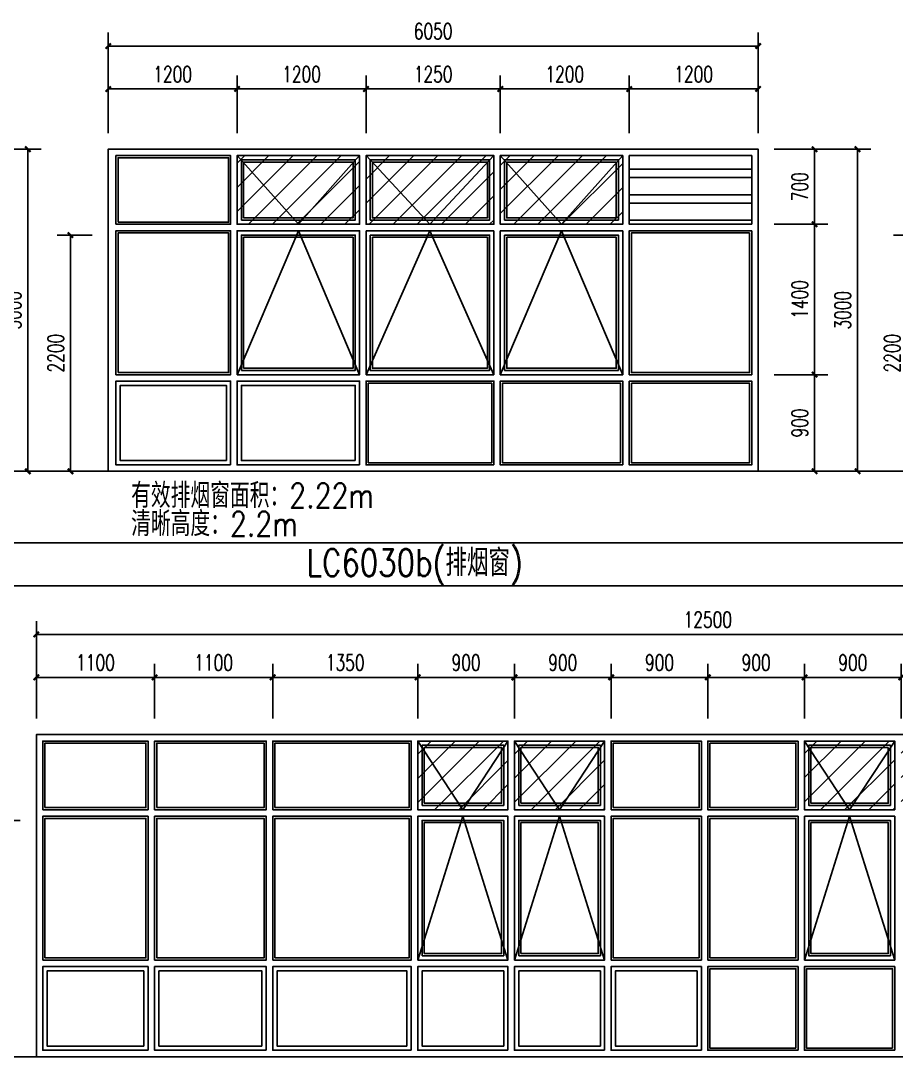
# Model space of a CAD drawing. Extents: x 1738711 to 2346805, y 1189731 to 2516152.
# Drawn here: x 1961706 to 1969855, y 1297789 to 1307468 of the extents above; entities that cross this region are included whole.
import ezdxf

# ---------------------------------------------------------------- set-up
doc = ezdxf.new("R2010")
doc.units = 0
doc.header["$LTSCALE"] = 1000
doc.header["$MEASUREMENT"] = 0
doc.linetypes.add('复件 140224通州运河二期售楼部条件图_t3$0$X-ME SHAFT SH$0$X-B2$0$WATER_LINE', pattern=[0])
for name, color, linetype in [('DOTE', 1, 'Continuous'), ('PUB_DIM', 3, 'Continuous'), ('PUB_TEXT', 7, 'Continuous'), ('WINDOW', 144, 'Continuous'), ('看线', 8, 'Continuous')]:
    doc.layers.add(name, color=color, linetype=linetype)
doc.styles.add('_TCH_DIM_T3', font='SIMPLEX', dxfattribs={"width": 0.705882, "bigfont": 'GBCBIG'})
doc.styles.add('HZ', font='rs', dxfattribs={"bigfont": 'hztxt'})
doc.dimstyles.new('_TCH_ARCH&&50', dxfattribs={"dimtxt": 148.75, "dimasz": 50, "dimexe": 125, "dimexo": 150, "dimgap": 63.125, "dimtad": 1, "dimdec": 0, "dimzin": 0, "dimdsep": 46, "dimtxsty": '_TCH_DIM_T3', "dimblk": 'ARCHTICK', "dimcen": 0.09, "dimclrt": 7, "dimazin": 2, "dimtfac": 1, "dimtdec": 0, "dimtix": 1, "dimtmove": 2, "dimatfit": 3, "dimfxl": 50, "dimtolj": 1, "dimtzin": 0, "dimarcsym": 0})
pattern_1 = [(45, (0, 0), (-112.253202, 112.253202), [])]

# ---------------------------------------------------------------- blocks, each defined once
blk = doc.blocks.new('jrtsjrjs')
at = {"layer": '看线'}
h = blk.add_hatch(dxfattribs=at)
h.set_pattern_fill('ANSI32', color=256, scale=50, angle=135, style=0)
h.set_pattern_definition([(180, (-16197.78, 10845.18), (-1e-14, -238.125), []), (180, (-16277.16, 10924.56), (-1e-14, -238.125), [])])
h.paths.add_polyline_path([(1952311.9, 1316417.7), (1951171.9, 1316417.7), (1951171.9, 1317057.7), (1952311.9, 1317057.7)])
at = {"layer": 'WINDOW', "linetype": '复件 140224通州运河二期售楼部条件图_t3$0$X-ME SHAFT SH$0$X-B2$0$WATER_LINE'}
for p, q in [((1948721.9, 1315017.7), (1948721.9, 1316357.7)), ((1949911.9, 1316357.7), (1948721.9, 1316357.7)), ((1949911.9, 1315017.7), (1949911.9, 1316357.7)), ((1951111.9, 1316357.7), (1949971.9, 1316357.7)), ((1949971.9, 1315017.7), (1949971.9, 1316357.7)), ((1951111.9, 1316357.7), (1951111.9, 1315017.7)), ((1949911.9, 1315017.7), (1948721.9, 1315017.7)), ((1951111.9, 1315017.7), (1949971.9, 1315017.7))]:
    blk.add_line(p, q, dxfattribs=at)
at = {"layer": 'WINDOW', "color": 4, "linetype": '复件 140224通州运河二期售楼部条件图_t3$0$X-ME SHAFT SH$0$X-B2$0$WATER_LINE'}
blk.add_lwpolyline([(1952371.9, 1314117.7), (1946321.9, 1314117.7), (1946321.9, 1317117.7), (1952371.9, 1317117.7)], close=True, dxfattribs=at)
at = {"layer": 'WINDOW', "linetype": '复件 140224通州运河二期售楼部条件图_t3$0$X-ME SHAFT SH$0$X-B2$0$WATER_LINE'}
for points in [[(1946393.7, 1316417.7), (1946393.7, 1317057.7), (1947461.9, 1317057.7), (1947461.9, 1316417.7), (1946393.7, 1316417.7)], [(1947521.9, 1316417.7), (1947521.9, 1317057.7), (1948661.9, 1317057.7), (1948661.9, 1316417.7), (1947521.9, 1316417.7)], [(1949911.9, 1317057.7), (1949911.9, 1316417.7), (1948721.9, 1316417.7), (1948721.9, 1317057.7), (1949911.9, 1317057.7)], [(1951111.9, 1317057.7), (1951111.9, 1316417.7), (1949971.9, 1316417.7), (1949971.9, 1317057.7), (1951111.9, 1317057.7)], [(1952311.9, 1316417.7), (1951171.9, 1316417.7), (1951171.9, 1317057.7), (1952311.9, 1317057.7), (1952311.9, 1316417.7)], [(1946393.7, 1315017.7), (1946393.7, 1316357.7), (1947461.9, 1316357.7), (1947461.9, 1315017.7), (1946393.7, 1315017.7)], [(1947521.9, 1315017.7), (1947521.9, 1316357.7), (1948661.9, 1316357.7), (1948661.9, 1315017.7), (1947521.9, 1315017.7)], [(1952311.9, 1316357.7), (1952311.9, 1315017.7), (1951171.9, 1315017.7), (1951171.9, 1316357.7), (1952311.9, 1316357.7)], [(1947461.9, 1314177.7), (1946393.7, 1314177.7), (1946393.7, 1314957.7), (1947461.9, 1314957.7), (1947461.9, 1314177.7)], [(1948661.9, 1314177.7), (1947521.9, 1314177.7), (1947521.9, 1314957.7), (1948661.9, 1314957.7), (1948661.9, 1314177.7)], [(1949911.9, 1314177.7), (1948721.9, 1314177.7), (1948721.9, 1314957.7), (1949911.9, 1314957.7), (1949911.9, 1314177.7)], [(1951111.9, 1314177.7), (1949971.9, 1314177.7), (1949971.9, 1314957.7), (1951111.9, 1314957.7), (1951111.9, 1314177.7)], [(1951171.9, 1314957.7), (1952311.9, 1314957.7), (1952311.9, 1314177.7), (1951171.9, 1314177.7), (1951171.9, 1314957.7)]]:
    blk.add_lwpolyline(points, dxfattribs=at)
for points in [[(1946413.7, 1316437.7), (1946413.7, 1317037.7), (1947441.9, 1317037.7), (1947441.9, 1316437.7)], [(1947561.9, 1316457.7), (1947561.9, 1317017.7), (1948621.9, 1317017.7), (1948621.9, 1316457.7)], [(1947581.9, 1316477.7), (1947581.9, 1316997.7), (1948601.9, 1316997.7), (1948601.9, 1316477.7)], [(1949871.9, 1317017.7), (1949871.9, 1316457.7), (1948761.9, 1316457.7), (1948761.9, 1317017.7)], [(1949851.9, 1316997.7), (1949851.9, 1316477.7), (1948781.9, 1316477.7), (1948781.9, 1316997.7)], [(1951071.9, 1317017.7), (1951071.9, 1316457.7), (1950011.9, 1316457.7), (1950011.9, 1317017.7)], [(1951051.9, 1316997.7), (1951051.9, 1316477.7), (1950031.9, 1316477.7), (1950031.9, 1316997.7)], [(1946413.7, 1315037.7), (1946413.7, 1316337.7), (1947441.9, 1316337.7), (1947441.9, 1315037.7)], [(1947561.9, 1315057.7), (1947561.9, 1316317.7), (1948621.9, 1316317.7), (1948621.9, 1315057.7)], [(1947581.9, 1315077.7), (1947581.9, 1316297.7), (1948601.9, 1316297.7), (1948601.9, 1315077.7)], [(1948761.9, 1316317.7), (1949871.9, 1316317.7), (1949871.9, 1315057.7), (1948761.9, 1315057.7)], [(1948781.9, 1316297.7), (1949851.9, 1316297.7), (1949851.9, 1315077.7), (1948781.9, 1315077.7)], [(1950011.9, 1316317.7), (1951071.9, 1316317.7), (1951071.9, 1315057.7), (1950011.9, 1315057.7)], [(1950031.9, 1316297.7), (1951051.9, 1316297.7), (1951051.9, 1315077.7), (1950031.9, 1315077.7)], [(1952291.9, 1316337.7), (1952291.9, 1315037.7), (1951191.9, 1315037.7), (1951191.9, 1316337.7)], [(1947421.9, 1314217.7), (1946433.7, 1314217.7), (1946433.7, 1314917.7), (1947421.9, 1314917.7)], [(1948621.9, 1314217.7), (1947561.9, 1314217.7), (1947561.9, 1314917.7), (1948621.9, 1314917.7)], [(1949891.9, 1314197.7), (1948741.9, 1314197.7), (1948741.9, 1314937.7), (1949891.9, 1314937.7)], [(1951091.9, 1314197.7), (1949991.9, 1314197.7), (1949991.9, 1314937.7), (1951091.9, 1314937.7)], [(1951191.9, 1314937.7), (1952291.9, 1314937.7), (1952291.9, 1314197.7), (1951191.9, 1314197.7)]]:
    blk.add_lwpolyline(points, close=True, dxfattribs=at)
at = {"layer": '看线'}
for points in [[(1947521.9, 1317057.7), (1948091.9, 1316417.7), (1948661.9, 1317057.7)], [(1948721.9, 1317057.7), (1949316.9, 1316417.7), (1949911.9, 1317057.7)], [(1949971.9, 1317057.7), (1950541.9, 1316417.7), (1951111.9, 1317057.7)], [(1947521.9, 1315017.7), (1948091.9, 1316357.7), (1948661.9, 1315017.7)], [(1948721.9, 1315017.7), (1949316.9, 1316357.7), (1949911.9, 1315017.7)], [(1949971.9, 1315017.7), (1950541.9, 1316357.7), (1951111.9, 1315017.7)]]:
    blk.add_lwpolyline(points, dxfattribs=at)
blk = doc.blocks.new('hearherhre')
at = {"layer": 'WINDOW', "linetype": '复件 140224通州运河二期售楼部条件图_t3$0$X-ME SHAFT SH$0$X-B2$0$WATER_LINE'}
for p, q in [((1968101.1, 1319330.4), (1968101.1, 1320670.4)), ((1968941.1, 1320670.4), (1968101.1, 1320670.4)), ((1968941.1, 1319330.4), (1968941.1, 1320670.4)), ((1969841.1, 1320670.4), (1969001.1, 1320670.4)), ((1969001.1, 1319330.4), (1969001.1, 1320670.4)), ((1969841.1, 1320670.4), (1969841.1, 1319330.4)), ((1968941.1, 1319330.4), (1968101.1, 1319330.4)), ((1969841.1, 1319330.4), (1969001.1, 1319330.4))]:
    blk.add_line(p, q, dxfattribs=at)
at = {"layer": 'WINDOW', "color": 4, "linetype": '复件 140224通州运河二期售楼部条件图_t3$0$X-ME SHAFT SH$0$X-B2$0$WATER_LINE'}
blk.add_lwpolyline([(1974351.1, 1318430.4), (1961851.1, 1318430.4), (1961851.1, 1321430.4), (1974351.1, 1321430.4)], close=True, dxfattribs=at)
at = {"layer": 'WINDOW', "linetype": '复件 140224通州运河二期售楼部条件图_t3$0$X-ME SHAFT SH$0$X-B2$0$WATER_LINE'}
for points in [[(1961911.1, 1320730.4), (1961911.1, 1321370.4), (1962891.1, 1321370.4), (1962891.1, 1320730.4), (1961911.1, 1320730.4)], [(1962951.1, 1320730.4), (1962951.1, 1321370.4), (1963991.1, 1321370.4), (1963991.1, 1320730.4), (1962951.1, 1320730.4)], [(1964051.1, 1320730.4), (1964051.1, 1321370.4), (1965341.1, 1321370.4), (1965341.1, 1320730.4), (1964051.1, 1320730.4)], [(1965401.1, 1320730.4), (1965401.1, 1321370.4), (1966241.1, 1321370.4), (1966241.1, 1320730.4), (1965401.1, 1320730.4)], [(1966301.1, 1320730.4), (1966301.1, 1321370.4), (1967141.1, 1321370.4), (1967141.1, 1320730.4), (1966301.1, 1320730.4)], [(1967201.1, 1320730.4), (1967201.1, 1321370.4), (1968041.1, 1321370.4), (1968041.1, 1320730.4), (1967201.1, 1320730.4)], [(1968941.1, 1321370.4), (1968941.1, 1320730.4), (1968101.1, 1320730.4), (1968101.1, 1321370.4), (1968941.1, 1321370.4)], [(1969841.1, 1321370.4), (1969841.1, 1320730.4), (1969001.1, 1320730.4), (1969001.1, 1321370.4), (1969841.1, 1321370.4)], [(1961911.1, 1319330.4), (1961911.1, 1320670.4), (1962891.1, 1320670.4), (1962891.1, 1319330.4), (1961911.1, 1319330.4)], [(1962951.1, 1319330.4), (1962951.1, 1320670.4), (1963991.1, 1320670.4), (1963991.1, 1319330.4), (1962951.1, 1319330.4)], [(1964051.1, 1319330.4), (1964051.1, 1320670.4), (1965341.1, 1320670.4), (1965341.1, 1319330.4), (1964051.1, 1319330.4)], [(1965401.1, 1319330.4), (1965401.1, 1320670.4), (1966241.1, 1320670.4), (1966241.1, 1319330.4), (1965401.1, 1319330.4)], [(1966301.1, 1319330.4), (1966301.1, 1320670.4), (1967141.1, 1320670.4), (1967141.1, 1319330.4), (1966301.1, 1319330.4)], [(1967201.1, 1319330.4), (1967201.1, 1320670.4), (1968041.1, 1320670.4), (1968041.1, 1319330.4), (1967201.1, 1319330.4)], [(1962891.1, 1318490.4), (1961911.1, 1318490.4), (1961911.1, 1319270.4), (1962891.1, 1319270.4), (1962891.1, 1318490.4)], [(1963991.1, 1318490.4), (1962951.1, 1318490.4), (1962951.1, 1319270.4), (1963991.1, 1319270.4), (1963991.1, 1318490.4)], [(1965341.1, 1318490.4), (1964051.1, 1318490.4), (1964051.1, 1319270.4), (1965341.1, 1319270.4), (1965341.1, 1318490.4)], [(1966241.1, 1318490.4), (1965401.1, 1318490.4), (1965401.1, 1319270.4), (1966241.1, 1319270.4), (1966241.1, 1318490.4)], [(1967141.1, 1318490.4), (1966301.1, 1318490.4), (1966301.1, 1319270.4), (1967141.1, 1319270.4), (1967141.1, 1318490.4)], [(1968041.1, 1318490.4), (1967201.1, 1318490.4), (1967201.1, 1319270.4), (1968041.1, 1319270.4), (1968041.1, 1318490.4)], [(1968941.1, 1318490.4), (1968101.1, 1318490.4), (1968101.1, 1319270.4), (1968941.1, 1319270.4), (1968941.1, 1318490.4)], [(1969841.1, 1318490.4), (1969001.1, 1318490.4), (1969001.1, 1319270.4), (1969841.1, 1319270.4), (1969841.1, 1318490.4)]]:
    blk.add_lwpolyline(points, dxfattribs=at)
for points in [[(1961931.1, 1320750.4), (1961931.1, 1321350.4), (1962871.1, 1321350.4), (1962871.1, 1320750.4)], [(1962971.1, 1320750.4), (1962971.1, 1321350.4), (1963971.1, 1321350.4), (1963971.1, 1320750.4)], [(1964071.1, 1320750.4), (1964071.1, 1321350.4), (1965321.1, 1321350.4), (1965321.1, 1320750.4)], [(1965441.1, 1320770.4), (1965441.1, 1321330.4), (1966201.1, 1321330.4), (1966201.1, 1320770.4)], [(1965461.1, 1320790.4), (1965461.1, 1321310.4), (1966181.1, 1321310.4), (1966181.1, 1320790.4)], [(1966341.1, 1320770.4), (1966341.1, 1321330.4), (1967101.1, 1321330.4), (1967101.1, 1320770.4)], [(1966361.1, 1320790.4), (1966361.1, 1321310.4), (1967081.1, 1321310.4), (1967081.1, 1320790.4)], [(1967221.1, 1320750.4), (1968021.1, 1320750.4), (1968021.1, 1321350.4), (1967221.1, 1321350.4)], [(1968121.1, 1321350.4), (1968921.1, 1321350.4), (1968921.1, 1320750.4), (1968121.1, 1320750.4)], [(1969801.1, 1321330.4), (1969801.1, 1320770.4), (1969041.1, 1320770.4), (1969041.1, 1321330.4)], [(1969781.1, 1321310.4), (1969781.1, 1320790.4), (1969061.1, 1320790.4), (1969061.1, 1321310.4)], [(1961931.1, 1319350.4), (1961931.1, 1320650.4), (1962871.1, 1320650.4), (1962871.1, 1319350.4)], [(1962971.1, 1319350.4), (1962971.1, 1320650.4), (1963971.1, 1320650.4), (1963971.1, 1319350.4)], [(1964071.1, 1319350.4), (1964071.1, 1320650.4), (1965321.1, 1320650.4), (1965321.1, 1319350.4)], [(1965441.1, 1319370.4), (1965441.1, 1320630.4), (1966201.1, 1320630.4), (1966201.1, 1319370.4)], [(1966341.1, 1319370.4), (1966341.1, 1320630.4), (1967101.1, 1320630.4), (1967101.1, 1319370.4)], [(1968021.1, 1319350.4), (1967221.1, 1319350.4), (1967221.1, 1320650.4), (1968021.1, 1320650.4)], [(1968121.1, 1320650.4), (1968921.1, 1320650.4), (1968921.1, 1319350.4), (1968121.1, 1319350.4)], [(1969041.1, 1320630.4), (1969801.1, 1320630.4), (1969801.1, 1319370.4), (1969041.1, 1319370.4)], [(1965461.1, 1319390.4), (1965461.1, 1320610.4), (1966181.1, 1320610.4), (1966181.1, 1319390.4)], [(1966361.1, 1319390.4), (1966361.1, 1320610.4), (1967081.1, 1320610.4), (1967081.1, 1319390.4)], [(1969061.1, 1320610.4), (1969781.1, 1320610.4), (1969781.1, 1319390.4), (1969061.1, 1319390.4)], [(1962851.1, 1318530.4), (1961951.1, 1318530.4), (1961951.1, 1319230.4), (1962851.1, 1319230.4)], [(1963951.1, 1318530.4), (1962991.1, 1318530.4), (1962991.1, 1319230.4), (1963951.1, 1319230.4)], [(1965301.1, 1318530.4), (1964091.1, 1318530.4), (1964091.1, 1319230.4), (1965301.1, 1319230.4)], [(1966201.1, 1318530.4), (1965441.1, 1318530.4), (1965441.1, 1319230.4), (1966201.1, 1319230.4)], [(1967101.1, 1318530.4), (1966341.1, 1318530.4), (1966341.1, 1319230.4), (1967101.1, 1319230.4)], [(1968001.1, 1318530.4), (1967241.1, 1318530.4), (1967241.1, 1319230.4), (1968001.1, 1319230.4)], [(1968921.1, 1318510.4), (1968121.1, 1318510.4), (1968121.1, 1319250.4), (1968921.1, 1319250.4)], [(1969821.1, 1318510.4), (1969021.1, 1318510.4), (1969021.1, 1319250.4), (1969821.1, 1319250.4)]]:
    blk.add_lwpolyline(points, close=True, dxfattribs=at)
at = {"layer": '看线'}
for points in [[(1965401.1, 1321370.4), (1965821.1, 1320730.4), (1966241.1, 1321370.4)], [(1966301.1, 1321370.4), (1966721.1, 1320730.4), (1967141.1, 1321370.4)], [(1969001.1, 1321370.4), (1969421.1, 1320730.4), (1969841.1, 1321370.4)], [(1965401.1, 1319330.4), (1965821.1, 1320670.4), (1966241.1, 1319330.4)], [(1966301.1, 1319330.4), (1966721.1, 1320670.4), (1967141.1, 1319330.4)], [(1969001.1, 1319330.4), (1969421.1, 1320670.4), (1969841.1, 1319330.4)]]:
    blk.add_lwpolyline(points, dxfattribs=at)
blk = doc.blocks.new('_ArchTick')
at = {"color": 0, "linetype": 'ByBlock', "const_width": 0.4}
blk.add_lwpolyline([(-0.5, -0.5), (0.5, 0.5)], dxfattribs=at)
blk = doc.blocks.new('*D244')
at = {"layer": 'Defpoints', "color": 0, "transparency": 16777216}
for p in [(1961500.3, 1300021.2), (1961851.1, 1300021.2), (1961851.1, 1297821.2)]:
    blk.add_point(p, dxfattribs=at)
at = {"layer": 'PUB_DIM', "color": 0, "lineweight": -2, "transparency": 16777216}
for p, q in [((1961701.1, 1300021.2), (1961375.3, 1300021.2)), ((1961500.3, 1297821.2), (1961500.3, 1300021.2)), ((1961701.1, 1297821.2), (1961375.3, 1297821.2))]:
    blk.add_line(p, q, dxfattribs=at)
at = {"layer": 'PUB_DIM', "color": 0, "lineweight": -2, "transparency": 16777216, "xscale": 50, "yscale": 50, "zscale": 50}
for p, rotation in [((1961500.3, 1300021.2), 90), ((1961500.3, 1297821.2), 270)]:
    blk.add_blockref('_ArchTick', p, dxfattribs=dict(at, rotation=rotation))
at = {"layer": 'PUB_DIM', "color": 7, "transparency": 16777216, "insert": (1961362.8, 1298921.2), "char_height": 148.75, "attachment_point": 5, "rotation": 90, "style": '_TCH_DIM_T3'}
blk.add_mtext('\\A1;2200', dxfattribs=at)
blk = doc.blocks.new('*D246')
at = {"layer": 'Defpoints', "color": 0, "transparency": 16777216}
for p in [(1969955.7, 1305472.5), (1970306.5, 1305472.5), (1970306.5, 1303272.5)]:
    blk.add_point(p, dxfattribs=at)
at = {"layer": 'PUB_DIM', "color": 0, "lineweight": -2, "transparency": 16777216}
for p, q in [((1970156.5, 1305472.5), (1969830.7, 1305472.5)), ((1969955.7, 1303272.5), (1969955.7, 1305472.5)), ((1970156.5, 1303272.5), (1969830.7, 1303272.5))]:
    blk.add_line(p, q, dxfattribs=at)
at = {"layer": 'PUB_DIM', "color": 0, "lineweight": -2, "transparency": 16777216, "xscale": 50, "yscale": 50, "zscale": 50}
for p, rotation in [((1969955.7, 1305472.5), 90), ((1969955.7, 1303272.5), 270)]:
    blk.add_blockref('_ArchTick', p, dxfattribs=dict(at, rotation=rotation))
at = {"layer": 'PUB_DIM', "color": 7, "transparency": 16777216, "insert": (1969818.2, 1304372.5), "char_height": 148.75, "attachment_point": 5, "rotation": 90, "style": '_TCH_DIM_T3'}
blk.add_mtext('\\A1;2200', dxfattribs=at)
blk = doc.blocks.new('*D247')
at = {"layer": 'Defpoints', "color": 0, "transparency": 16777216}
for p in [(1962168.9, 1305472.5), (1962519.7, 1305472.5), (1962519.7, 1303272.5)]:
    blk.add_point(p, dxfattribs=at)
at = {"layer": 'PUB_DIM', "color": 0, "lineweight": -2, "transparency": 16777216}
for p, q in [((1962369.7, 1305472.5), (1962043.9, 1305472.5)), ((1962168.9, 1303272.5), (1962168.9, 1305472.5)), ((1962369.7, 1303272.5), (1962043.9, 1303272.5))]:
    blk.add_line(p, q, dxfattribs=at)
at = {"layer": 'PUB_DIM', "color": 0, "lineweight": -2, "transparency": 16777216, "xscale": 50, "yscale": 50, "zscale": 50}
for p, rotation in [((1962168.9, 1305472.5), 90), ((1962168.9, 1303272.5), 270)]:
    blk.add_blockref('_ArchTick', p, dxfattribs=dict(at, rotation=rotation))
at = {"layer": 'PUB_DIM', "color": 7, "transparency": 16777216, "insert": (1962031.4, 1304372.5), "char_height": 148.75, "attachment_point": 5, "rotation": 90, "style": '_TCH_DIM_T3'}
blk.add_mtext('\\A1;2200', dxfattribs=at)
blk = doc.blocks.new('*D813')
at = {"layer": 'Defpoints', "color": 0, "transparency": 16777216}
for p in [(1974351.1, 1301753.7), (1961851.1, 1301221.2), (1974351.1, 1301221.2)]:
    blk.add_point(p, dxfattribs=at)
at = {"layer": 'PUB_DIM', "color": 0, "lineweight": -2, "transparency": 16777216}
for p, q in [((1961851.1, 1301371.2), (1961851.1, 1301878.7)), ((1974351.1, 1301371.2), (1974351.1, 1301878.7)), ((1961851.1, 1301753.7), (1974351.1, 1301753.7))]:
    blk.add_line(p, q, dxfattribs=at)
at = {"layer": 'PUB_DIM', "color": 0, "lineweight": -2, "transparency": 16777216, "xscale": 50, "yscale": 50, "zscale": 50, "rotation": 180}
blk.add_blockref('_ArchTick', (1961851.1, 1301753.7), dxfattribs=at)
at = {"layer": 'PUB_DIM', "color": 0, "lineweight": -2, "transparency": 16777216, "xscale": 50, "yscale": 50, "zscale": 50}
blk.add_blockref('_ArchTick', (1974351.1, 1301753.7), dxfattribs=at)
at = {"layer": 'PUB_DIM', "color": 7, "transparency": 16777216, "insert": (1968101.1, 1301891.2), "char_height": 148.75, "attachment_point": 5, "style": '_TCH_DIM_T3'}
blk.add_mtext('\\A1;12500', dxfattribs=at)
blk = doc.blocks.new('*D814')
at = {"layer": 'Defpoints', "color": 0, "transparency": 16777216}
for p in [(1962951.1, 1301353.7), (1961851.1, 1300821.2), (1962951.1, 1300821.2)]:
    blk.add_point(p, dxfattribs=at)
at = {"layer": 'PUB_DIM', "color": 0, "lineweight": -2, "transparency": 16777216}
for p, q in [((1961851.1, 1300971.2), (1961851.1, 1301478.7)), ((1962951.1, 1300971.2), (1962951.1, 1301478.7)), ((1961851.1, 1301353.7), (1962951.1, 1301353.7))]:
    blk.add_line(p, q, dxfattribs=at)
at = {"layer": 'PUB_DIM', "color": 0, "lineweight": -2, "transparency": 16777216, "xscale": 50, "yscale": 50, "zscale": 50, "rotation": 180}
blk.add_blockref('_ArchTick', (1961851.1, 1301353.7), dxfattribs=at)
at = {"layer": 'PUB_DIM', "color": 0, "lineweight": -2, "transparency": 16777216, "xscale": 50, "yscale": 50, "zscale": 50}
blk.add_blockref('_ArchTick', (1962951.1, 1301353.7), dxfattribs=at)
at = {"layer": 'PUB_DIM', "color": 7, "transparency": 16777216, "insert": (1962401.1, 1301491.2), "char_height": 148.75, "attachment_point": 5, "style": '_TCH_DIM_T3'}
blk.add_mtext('\\A1;1100', dxfattribs=at)
blk = doc.blocks.new('*D815')
at = {"layer": 'Defpoints', "color": 0, "transparency": 16777216}
for p in [(1964051.1, 1301353.7), (1962951.1, 1300821.2), (1964051.1, 1300821.2)]:
    blk.add_point(p, dxfattribs=at)
at = {"layer": 'PUB_DIM', "color": 0, "lineweight": -2, "transparency": 16777216}
for p, q in [((1962951.1, 1300971.2), (1962951.1, 1301478.7)), ((1964051.1, 1300971.2), (1964051.1, 1301478.7)), ((1962951.1, 1301353.7), (1964051.1, 1301353.7))]:
    blk.add_line(p, q, dxfattribs=at)
at = {"layer": 'PUB_DIM', "color": 0, "lineweight": -2, "transparency": 16777216, "xscale": 50, "yscale": 50, "zscale": 50, "rotation": 180}
blk.add_blockref('_ArchTick', (1962951.1, 1301353.7), dxfattribs=at)
at = {"layer": 'PUB_DIM', "color": 0, "lineweight": -2, "transparency": 16777216, "xscale": 50, "yscale": 50, "zscale": 50}
blk.add_blockref('_ArchTick', (1964051.1, 1301353.7), dxfattribs=at)
at = {"layer": 'PUB_DIM', "color": 7, "transparency": 16777216, "insert": (1963501.1, 1301491.2), "char_height": 148.75, "attachment_point": 5, "style": '_TCH_DIM_T3'}
blk.add_mtext('\\A1;1100', dxfattribs=at)
blk = doc.blocks.new('*D816')
at = {"layer": 'Defpoints', "color": 0, "transparency": 16777216}
for p in [(1965401.1, 1301353.7), (1964051.1, 1300821.2), (1965401.1, 1300821.2)]:
    blk.add_point(p, dxfattribs=at)
at = {"layer": 'PUB_DIM', "color": 0, "lineweight": -2, "transparency": 16777216}
for p, q in [((1964051.1, 1300971.2), (1964051.1, 1301478.7)), ((1965401.1, 1300971.2), (1965401.1, 1301478.7)), ((1964051.1, 1301353.7), (1965401.1, 1301353.7))]:
    blk.add_line(p, q, dxfattribs=at)
at = {"layer": 'PUB_DIM', "color": 0, "lineweight": -2, "transparency": 16777216, "xscale": 50, "yscale": 50, "zscale": 50, "rotation": 180}
blk.add_blockref('_ArchTick', (1964051.1, 1301353.7), dxfattribs=at)
at = {"layer": 'PUB_DIM', "color": 0, "lineweight": -2, "transparency": 16777216, "xscale": 50, "yscale": 50, "zscale": 50}
blk.add_blockref('_ArchTick', (1965401.1, 1301353.7), dxfattribs=at)
at = {"layer": 'PUB_DIM', "color": 7, "transparency": 16777216, "insert": (1964726.1, 1301491.2), "char_height": 148.75, "attachment_point": 5, "style": '_TCH_DIM_T3'}
blk.add_mtext('\\A1;1350', dxfattribs=at)
blk = doc.blocks.new('*D817')
at = {"layer": 'Defpoints', "color": 0, "transparency": 16777216}
for p in [(1966301.1, 1301353.7), (1965401.1, 1300821.2), (1966301.1, 1300821.2)]:
    blk.add_point(p, dxfattribs=at)
at = {"layer": 'PUB_DIM', "color": 0, "lineweight": -2, "transparency": 16777216}
for p, q in [((1965401.1, 1300971.2), (1965401.1, 1301478.7)), ((1966301.1, 1300971.2), (1966301.1, 1301478.7)), ((1965401.1, 1301353.7), (1966301.1, 1301353.7))]:
    blk.add_line(p, q, dxfattribs=at)
at = {"layer": 'PUB_DIM', "color": 0, "lineweight": -2, "transparency": 16777216, "xscale": 50, "yscale": 50, "zscale": 50, "rotation": 180}
blk.add_blockref('_ArchTick', (1965401.1, 1301353.7), dxfattribs=at)
at = {"layer": 'PUB_DIM', "color": 0, "lineweight": -2, "transparency": 16777216, "xscale": 50, "yscale": 50, "zscale": 50}
blk.add_blockref('_ArchTick', (1966301.1, 1301353.7), dxfattribs=at)
at = {"layer": 'PUB_DIM', "color": 7, "transparency": 16777216, "insert": (1965851.1, 1301491.2), "char_height": 148.75, "attachment_point": 5, "style": '_TCH_DIM_T3'}
blk.add_mtext('\\A1;900', dxfattribs=at)
blk = doc.blocks.new('*D818')
at = {"layer": 'Defpoints', "color": 0, "transparency": 16777216}
for p in [(1967201.1, 1301353.7), (1966301.1, 1300821.2), (1967201.1, 1300821.2)]:
    blk.add_point(p, dxfattribs=at)
at = {"layer": 'PUB_DIM', "color": 0, "lineweight": -2, "transparency": 16777216}
for p, q in [((1966301.1, 1300971.2), (1966301.1, 1301478.7)), ((1967201.1, 1300971.2), (1967201.1, 1301478.7)), ((1966301.1, 1301353.7), (1967201.1, 1301353.7))]:
    blk.add_line(p, q, dxfattribs=at)
at = {"layer": 'PUB_DIM', "color": 0, "lineweight": -2, "transparency": 16777216, "xscale": 50, "yscale": 50, "zscale": 50, "rotation": 180}
blk.add_blockref('_ArchTick', (1966301.1, 1301353.7), dxfattribs=at)
at = {"layer": 'PUB_DIM', "color": 0, "lineweight": -2, "transparency": 16777216, "xscale": 50, "yscale": 50, "zscale": 50}
blk.add_blockref('_ArchTick', (1967201.1, 1301353.7), dxfattribs=at)
at = {"layer": 'PUB_DIM', "color": 7, "transparency": 16777216, "insert": (1966751.1, 1301491.2), "char_height": 148.75, "attachment_point": 5, "style": '_TCH_DIM_T3'}
blk.add_mtext('\\A1;900', dxfattribs=at)
blk = doc.blocks.new('*D819')
at = {"layer": 'Defpoints', "color": 0, "transparency": 16777216}
for p in [(1968101.1, 1301353.7), (1967201.1, 1300821.2), (1968101.1, 1300821.2)]:
    blk.add_point(p, dxfattribs=at)
at = {"layer": 'PUB_DIM', "color": 0, "lineweight": -2, "transparency": 16777216}
for p, q in [((1967201.1, 1300971.2), (1967201.1, 1301478.7)), ((1968101.1, 1300971.2), (1968101.1, 1301478.7)), ((1967201.1, 1301353.7), (1968101.1, 1301353.7))]:
    blk.add_line(p, q, dxfattribs=at)
at = {"layer": 'PUB_DIM', "color": 0, "lineweight": -2, "transparency": 16777216, "xscale": 50, "yscale": 50, "zscale": 50, "rotation": 180}
blk.add_blockref('_ArchTick', (1967201.1, 1301353.7), dxfattribs=at)
at = {"layer": 'PUB_DIM', "color": 0, "lineweight": -2, "transparency": 16777216, "xscale": 50, "yscale": 50, "zscale": 50}
blk.add_blockref('_ArchTick', (1968101.1, 1301353.7), dxfattribs=at)
at = {"layer": 'PUB_DIM', "color": 7, "transparency": 16777216, "insert": (1967651.1, 1301491.2), "char_height": 148.75, "attachment_point": 5, "style": '_TCH_DIM_T3'}
blk.add_mtext('\\A1;900', dxfattribs=at)
blk = doc.blocks.new('*D820')
at = {"layer": 'Defpoints', "color": 0, "transparency": 16777216}
for p in [(1969001.1, 1301353.7), (1968101.1, 1300821.2), (1969001.1, 1300821.2)]:
    blk.add_point(p, dxfattribs=at)
at = {"layer": 'PUB_DIM', "color": 0, "lineweight": -2, "transparency": 16777216}
for p, q in [((1968101.1, 1300971.2), (1968101.1, 1301478.7)), ((1969001.1, 1300971.2), (1969001.1, 1301478.7)), ((1968101.1, 1301353.7), (1969001.1, 1301353.7))]:
    blk.add_line(p, q, dxfattribs=at)
at = {"layer": 'PUB_DIM', "color": 0, "lineweight": -2, "transparency": 16777216, "xscale": 50, "yscale": 50, "zscale": 50, "rotation": 180}
blk.add_blockref('_ArchTick', (1968101.1, 1301353.7), dxfattribs=at)
at = {"layer": 'PUB_DIM', "color": 0, "lineweight": -2, "transparency": 16777216, "xscale": 50, "yscale": 50, "zscale": 50}
blk.add_blockref('_ArchTick', (1969001.1, 1301353.7), dxfattribs=at)
at = {"layer": 'PUB_DIM', "color": 7, "transparency": 16777216, "insert": (1968551.1, 1301491.2), "char_height": 148.75, "attachment_point": 5, "style": '_TCH_DIM_T3'}
blk.add_mtext('\\A1;900', dxfattribs=at)
blk = doc.blocks.new('*D821')
at = {"layer": 'Defpoints', "color": 0, "transparency": 16777216}
for p in [(1969901.1, 1301353.7), (1969001.1, 1300821.2), (1969901.1, 1300821.2)]:
    blk.add_point(p, dxfattribs=at)
at = {"layer": 'PUB_DIM', "color": 0, "lineweight": -2, "transparency": 16777216}
for p, q in [((1969001.1, 1300971.2), (1969001.1, 1301478.7)), ((1969901.1, 1300971.2), (1969901.1, 1301478.7)), ((1969001.1, 1301353.7), (1969901.1, 1301353.7))]:
    blk.add_line(p, q, dxfattribs=at)
at = {"layer": 'PUB_DIM', "color": 0, "lineweight": -2, "transparency": 16777216, "xscale": 50, "yscale": 50, "zscale": 50, "rotation": 180}
blk.add_blockref('_ArchTick', (1969001.1, 1301353.7), dxfattribs=at)
at = {"layer": 'PUB_DIM', "color": 0, "lineweight": -2, "transparency": 16777216, "xscale": 50, "yscale": 50, "zscale": 50}
blk.add_blockref('_ArchTick', (1969901.1, 1301353.7), dxfattribs=at)
at = {"layer": 'PUB_DIM', "color": 7, "transparency": 16777216, "insert": (1969451.1, 1301491.2), "char_height": 148.75, "attachment_point": 5, "style": '_TCH_DIM_T3'}
blk.add_mtext('\\A1;900', dxfattribs=at)
blk = doc.blocks.new('*D1009')
at = {"layer": 'Defpoints', "color": 0, "transparency": 16777216}
for p in [(1968569.7, 1307232.5), (1962519.7, 1306672.5), (1968569.7, 1306672.5)]:
    blk.add_point(p, dxfattribs=at)
at = {"layer": 'PUB_DIM', "color": 0, "lineweight": -2, "transparency": 16777216}
for p, q in [((1962519.7, 1306822.5), (1962519.7, 1307357.5)), ((1968569.7, 1306822.5), (1968569.7, 1307357.5)), ((1962519.7, 1307232.5), (1968569.7, 1307232.5))]:
    blk.add_line(p, q, dxfattribs=at)
at = {"layer": 'PUB_DIM', "color": 0, "lineweight": -2, "transparency": 16777216, "xscale": 50, "yscale": 50, "zscale": 50, "rotation": 180}
blk.add_blockref('_ArchTick', (1962519.7, 1307232.5), dxfattribs=at)
at = {"layer": 'PUB_DIM', "color": 0, "lineweight": -2, "transparency": 16777216, "xscale": 50, "yscale": 50, "zscale": 50}
blk.add_blockref('_ArchTick', (1968569.7, 1307232.5), dxfattribs=at)
at = {"layer": 'PUB_DIM', "color": 7, "transparency": 16777216, "insert": (1965544.7, 1307370), "char_height": 148.75, "attachment_point": 5, "style": '_TCH_DIM_T3'}
blk.add_mtext('\\A1;6050', dxfattribs=at)
blk = doc.blocks.new('*D1010')
at = {"layer": 'Defpoints', "color": 0, "transparency": 16777216}
for p in [(1963719.7, 1306832.5), (1962519.7, 1306272.5), (1963719.7, 1306272.5)]:
    blk.add_point(p, dxfattribs=at)
at = {"layer": 'PUB_DIM', "color": 0, "lineweight": -2, "transparency": 16777216}
for p, q in [((1962519.7, 1306422.5), (1962519.7, 1306957.5)), ((1963719.7, 1306422.5), (1963719.7, 1306957.5)), ((1962519.7, 1306832.5), (1963719.7, 1306832.5))]:
    blk.add_line(p, q, dxfattribs=at)
at = {"layer": 'PUB_DIM', "color": 0, "lineweight": -2, "transparency": 16777216, "xscale": 50, "yscale": 50, "zscale": 50, "rotation": 180}
blk.add_blockref('_ArchTick', (1962519.7, 1306832.5), dxfattribs=at)
at = {"layer": 'PUB_DIM', "color": 0, "lineweight": -2, "transparency": 16777216, "xscale": 50, "yscale": 50, "zscale": 50}
blk.add_blockref('_ArchTick', (1963719.7, 1306832.5), dxfattribs=at)
at = {"layer": 'PUB_DIM', "color": 7, "transparency": 16777216, "insert": (1963119.7, 1306970), "char_height": 148.75, "attachment_point": 5, "style": '_TCH_DIM_T3'}
blk.add_mtext('\\A1;1200', dxfattribs=at)
blk = doc.blocks.new('*D1011')
at = {"layer": 'Defpoints', "color": 0, "transparency": 16777216}
for p in [(1964919.7, 1306832.5), (1963719.7, 1306272.5), (1964919.7, 1306272.5)]:
    blk.add_point(p, dxfattribs=at)
at = {"layer": 'PUB_DIM', "color": 0, "lineweight": -2, "transparency": 16777216}
for p, q in [((1963719.7, 1306422.5), (1963719.7, 1306957.5)), ((1964919.7, 1306422.5), (1964919.7, 1306957.5)), ((1963719.7, 1306832.5), (1964919.7, 1306832.5))]:
    blk.add_line(p, q, dxfattribs=at)
at = {"layer": 'PUB_DIM', "color": 0, "lineweight": -2, "transparency": 16777216, "xscale": 50, "yscale": 50, "zscale": 50, "rotation": 180}
blk.add_blockref('_ArchTick', (1963719.7, 1306832.5), dxfattribs=at)
at = {"layer": 'PUB_DIM', "color": 0, "lineweight": -2, "transparency": 16777216, "xscale": 50, "yscale": 50, "zscale": 50}
blk.add_blockref('_ArchTick', (1964919.7, 1306832.5), dxfattribs=at)
at = {"layer": 'PUB_DIM', "color": 7, "transparency": 16777216, "insert": (1964319.7, 1306970), "char_height": 148.75, "attachment_point": 5, "style": '_TCH_DIM_T3'}
blk.add_mtext('\\A1;1200', dxfattribs=at)
blk = doc.blocks.new('*D1012')
at = {"layer": 'Defpoints', "color": 0, "transparency": 16777216}
for p in [(1966169.7, 1306832.5), (1964919.7, 1306272.5), (1966169.7, 1306272.5)]:
    blk.add_point(p, dxfattribs=at)
at = {"layer": 'PUB_DIM', "color": 0, "lineweight": -2, "transparency": 16777216}
for p, q in [((1964919.7, 1306422.5), (1964919.7, 1306957.5)), ((1966169.7, 1306422.5), (1966169.7, 1306957.5)), ((1964919.7, 1306832.5), (1966169.7, 1306832.5))]:
    blk.add_line(p, q, dxfattribs=at)
at = {"layer": 'PUB_DIM', "color": 0, "lineweight": -2, "transparency": 16777216, "xscale": 50, "yscale": 50, "zscale": 50, "rotation": 180}
blk.add_blockref('_ArchTick', (1964919.7, 1306832.5), dxfattribs=at)
at = {"layer": 'PUB_DIM', "color": 0, "lineweight": -2, "transparency": 16777216, "xscale": 50, "yscale": 50, "zscale": 50}
blk.add_blockref('_ArchTick', (1966169.7, 1306832.5), dxfattribs=at)
at = {"layer": 'PUB_DIM', "color": 7, "transparency": 16777216, "insert": (1965544.7, 1306970), "char_height": 148.75, "attachment_point": 5, "style": '_TCH_DIM_T3'}
blk.add_mtext('\\A1;1250', dxfattribs=at)
blk = doc.blocks.new('*D1013')
at = {"layer": 'Defpoints', "color": 0, "transparency": 16777216}
for p in [(1967369.7, 1306832.5), (1966169.7, 1306272.5), (1967369.7, 1306272.5)]:
    blk.add_point(p, dxfattribs=at)
at = {"layer": 'PUB_DIM', "color": 0, "lineweight": -2, "transparency": 16777216}
for p, q in [((1966169.7, 1306422.5), (1966169.7, 1306957.5)), ((1967369.7, 1306422.5), (1967369.7, 1306957.5)), ((1966169.7, 1306832.5), (1967369.7, 1306832.5))]:
    blk.add_line(p, q, dxfattribs=at)
at = {"layer": 'PUB_DIM', "color": 0, "lineweight": -2, "transparency": 16777216, "xscale": 50, "yscale": 50, "zscale": 50, "rotation": 180}
blk.add_blockref('_ArchTick', (1966169.7, 1306832.5), dxfattribs=at)
at = {"layer": 'PUB_DIM', "color": 0, "lineweight": -2, "transparency": 16777216, "xscale": 50, "yscale": 50, "zscale": 50}
blk.add_blockref('_ArchTick', (1967369.7, 1306832.5), dxfattribs=at)
at = {"layer": 'PUB_DIM', "color": 7, "transparency": 16777216, "insert": (1966769.7, 1306970), "char_height": 148.75, "attachment_point": 5, "style": '_TCH_DIM_T3'}
blk.add_mtext('\\A1;1200', dxfattribs=at)
blk = doc.blocks.new('*D1014')
at = {"layer": 'Defpoints', "color": 0, "transparency": 16777216}
for p in [(1968569.7, 1306832.5), (1967369.7, 1306272.5), (1968569.7, 1306272.5)]:
    blk.add_point(p, dxfattribs=at)
at = {"layer": 'PUB_DIM', "color": 0, "lineweight": -2, "transparency": 16777216}
for p, q in [((1967369.7, 1306422.5), (1967369.7, 1306957.5)), ((1968569.7, 1306422.5), (1968569.7, 1306957.5)), ((1967369.7, 1306832.5), (1968569.7, 1306832.5))]:
    blk.add_line(p, q, dxfattribs=at)
at = {"layer": 'PUB_DIM', "color": 0, "lineweight": -2, "transparency": 16777216, "xscale": 50, "yscale": 50, "zscale": 50, "rotation": 180}
blk.add_blockref('_ArchTick', (1967369.7, 1306832.5), dxfattribs=at)
at = {"layer": 'PUB_DIM', "color": 0, "lineweight": -2, "transparency": 16777216, "xscale": 50, "yscale": 50, "zscale": 50}
blk.add_blockref('_ArchTick', (1968569.7, 1306832.5), dxfattribs=at)
at = {"layer": 'PUB_DIM', "color": 7, "transparency": 16777216, "insert": (1967969.7, 1306970), "char_height": 148.75, "attachment_point": 5, "style": '_TCH_DIM_T3'}
blk.add_mtext('\\A1;1200', dxfattribs=at)
blk = doc.blocks.new('*D1015')
at = {"layer": 'Defpoints', "color": 0, "transparency": 16777216}
for p in [(1968969.7, 1306272.5), (1969495.1, 1306272.5), (1968969.7, 1303272.5)]:
    blk.add_point(p, dxfattribs=at)
at = {"layer": 'PUB_DIM', "color": 0, "lineweight": -2, "transparency": 16777216}
for p, q in [((1969119.7, 1306272.5), (1969620.1, 1306272.5)), ((1969495.1, 1303272.5), (1969495.1, 1306272.5)), ((1969119.7, 1303272.5), (1969620.1, 1303272.5))]:
    blk.add_line(p, q, dxfattribs=at)
at = {"layer": 'PUB_DIM', "color": 0, "lineweight": -2, "transparency": 16777216, "xscale": 50, "yscale": 50, "zscale": 50}
for p, rotation in [((1969495.1, 1306272.5), 90), ((1969495.1, 1303272.5), 270)]:
    blk.add_blockref('_ArchTick', p, dxfattribs=dict(at, rotation=rotation))
at = {"layer": 'PUB_DIM', "color": 7, "transparency": 16777216, "insert": (1969357.6, 1304772.5), "char_height": 148.75, "attachment_point": 5, "rotation": 90, "style": '_TCH_DIM_T3'}
blk.add_mtext('\\A1;3000', dxfattribs=at)
blk = doc.blocks.new('*D1016')
at = {"layer": 'Defpoints', "color": 0, "transparency": 16777216}
for p in [(1968569.7, 1304172.5), (1969095.1, 1304172.5), (1968569.7, 1303272.5)]:
    blk.add_point(p, dxfattribs=at)
at = {"layer": 'PUB_DIM', "color": 0, "lineweight": -2, "transparency": 16777216}
for p, q in [((1968719.7, 1304172.5), (1969220.1, 1304172.5)), ((1969095.1, 1303272.5), (1969095.1, 1304172.5)), ((1968719.7, 1303272.5), (1969220.1, 1303272.5))]:
    blk.add_line(p, q, dxfattribs=at)
at = {"layer": 'PUB_DIM', "color": 0, "lineweight": -2, "transparency": 16777216, "xscale": 50, "yscale": 50, "zscale": 50}
for p, rotation in [((1969095.1, 1304172.5), 90), ((1969095.1, 1303272.5), 270)]:
    blk.add_blockref('_ArchTick', p, dxfattribs=dict(at, rotation=rotation))
at = {"layer": 'PUB_DIM', "color": 7, "transparency": 16777216, "insert": (1968957.6, 1303722.5), "char_height": 148.75, "attachment_point": 5, "rotation": 90, "style": '_TCH_DIM_T3'}
blk.add_mtext('\\A1;900', dxfattribs=at)
blk = doc.blocks.new('*D1017')
at = {"layer": 'Defpoints', "color": 0, "transparency": 16777216}
for p in [(1968569.7, 1305572.5), (1969095.1, 1305572.5), (1968569.7, 1304172.5)]:
    blk.add_point(p, dxfattribs=at)
at = {"layer": 'PUB_DIM', "color": 0, "lineweight": -2, "transparency": 16777216}
for p, q in [((1968719.7, 1305572.5), (1969220.1, 1305572.5)), ((1969095.1, 1304172.5), (1969095.1, 1305572.5)), ((1968719.7, 1304172.5), (1969220.1, 1304172.5))]:
    blk.add_line(p, q, dxfattribs=at)
at = {"layer": 'PUB_DIM', "color": 0, "lineweight": -2, "transparency": 16777216, "xscale": 50, "yscale": 50, "zscale": 50}
for p, rotation in [((1969095.1, 1305572.5), 90), ((1969095.1, 1304172.5), 270)]:
    blk.add_blockref('_ArchTick', p, dxfattribs=dict(at, rotation=rotation))
at = {"layer": 'PUB_DIM', "color": 7, "transparency": 16777216, "insert": (1968957.6, 1304872.5), "char_height": 148.75, "attachment_point": 5, "rotation": 90, "style": '_TCH_DIM_T3'}
blk.add_mtext('\\A1;1400', dxfattribs=at)
blk = doc.blocks.new('*D1018')
at = {"layer": 'Defpoints', "color": 0, "transparency": 16777216}
for p in [(1968569.7, 1306272.5), (1969095.1, 1306272.5), (1968569.7, 1305572.5)]:
    blk.add_point(p, dxfattribs=at)
at = {"layer": 'PUB_DIM', "color": 0, "lineweight": -2, "transparency": 16777216}
for p, q in [((1968719.7, 1306272.5), (1969220.1, 1306272.5)), ((1969095.1, 1305572.5), (1969095.1, 1306272.5)), ((1968719.7, 1305572.5), (1969220.1, 1305572.5))]:
    blk.add_line(p, q, dxfattribs=at)
at = {"layer": 'PUB_DIM', "color": 0, "lineweight": -2, "transparency": 16777216, "xscale": 50, "yscale": 50, "zscale": 50}
for p, rotation in [((1969095.1, 1306272.5), 90), ((1969095.1, 1305572.5), 270)]:
    blk.add_blockref('_ArchTick', p, dxfattribs=dict(at, rotation=rotation))
at = {"layer": 'PUB_DIM', "color": 7, "transparency": 16777216, "insert": (1968957.6, 1305922.5), "char_height": 148.75, "attachment_point": 5, "rotation": 90, "style": '_TCH_DIM_T3'}
blk.add_mtext('\\A1;700', dxfattribs=at)
blk = doc.blocks.new('*D1025')
at = {"layer": 'Defpoints', "color": 0, "transparency": 16777216}
for p in [(1961246.3, 1306272.5), (1961771.7, 1306272.5), (1961246.3, 1303272.5)]:
    blk.add_point(p, dxfattribs=at)
at = {"layer": 'PUB_DIM', "color": 0, "lineweight": -2, "transparency": 16777216}
for p, q in [((1961396.3, 1306272.5), (1961896.7, 1306272.5)), ((1961771.7, 1303272.5), (1961771.7, 1306272.5)), ((1961396.3, 1303272.5), (1961896.7, 1303272.5))]:
    blk.add_line(p, q, dxfattribs=at)
at = {"layer": 'PUB_DIM', "color": 0, "lineweight": -2, "transparency": 16777216, "xscale": 50, "yscale": 50, "zscale": 50}
for p, rotation in [((1961771.7, 1306272.5), 90), ((1961771.7, 1303272.5), 270)]:
    blk.add_blockref('_ArchTick', p, dxfattribs=dict(at, rotation=rotation))
at = {"layer": 'PUB_DIM', "color": 7, "transparency": 16777216, "insert": (1961634.2, 1304772.5), "char_height": 148.75, "attachment_point": 5, "rotation": 90, "style": '_TCH_DIM_T3'}
blk.add_mtext('\\A1;3000', dxfattribs=at)

msp = doc.modelspace()

# ---------------------------------------------------------------- hatches: boundary and pattern name
at = {"layer": '看线'}
h = msp.add_hatch(dxfattribs=at)
h.set_pattern_fill('ANSI31', color=1, scale=100, style=0)
h.set_pattern_definition(pattern_1)
h.paths.add_polyline_path([(1966169.7, 1306212.5), (1967309.7, 1306212.5), (1967309.7, 1305572.5), (1966169.7, 1305572.5)])
h.paths.add_polyline_path([(1964919.7, 1306212.5), (1966109.7, 1306212.5), (1966109.7, 1305572.5), (1964919.7, 1305572.5)])
h.paths.add_polyline_path([(1963719.7, 1306212.5), (1964859.7, 1306212.5), (1964859.7, 1305572.5), (1963719.7, 1305572.5)])
h = msp.add_hatch(dxfattribs=at)
h.set_pattern_fill('ANSI31', color=1, scale=100, style=0)
h.set_pattern_definition(pattern_1)
h.paths.add_polyline_path([(1965401.1, 1300761.2), (1966241.1, 1300761.2), (1966241.1, 1300121.2), (1965401.1, 1300121.2)])
h.paths.add_polyline_path([(1966301.1, 1300761.2), (1967141.1, 1300761.2), (1967141.1, 1300121.2), (1966301.1, 1300121.2)])
h.paths.add_polyline_path([(1969001.1, 1300761.2), (1969841.1, 1300761.2), (1969841.1, 1300121.2), (1969001.1, 1300121.2)])
h.paths.add_polyline_path([(1969901.1, 1300761.2), (1970741.1, 1300761.2), (1970741.1, 1300121.2), (1969901.1, 1300121.2)])

# ---------------------------------------------------------------- linework, layer by layer
at = {"layer": 'DOTE'}
for p, q in [((1978183.1, 1303272.5), (1944383.1, 1303272.5)), ((1978183.1, 1297821.2), (1941133.1, 1297821.2))]:
    msp.add_line(p, q, dxfattribs=at)
at = {"layer": '看线', "ltscale": 3}
for p, q in [((1944383.1, 1302607), (1978183.1, 1302607)), ((1944383.1, 1302207), (1978183.1, 1302207))]:
    msp.add_line(p, q, dxfattribs=at)
at = {"layer": '看线', "color": 1}
for points in [[(1963719.7, 1306212.5), (1964859.7, 1306212.5), (1964859.7, 1305572.5), (1963719.7, 1305572.5)], [(1964919.7, 1306212.5), (1966109.7, 1306212.5), (1966109.7, 1305572.5), (1964919.7, 1305572.5)], [(1966169.7, 1306212.5), (1967309.7, 1306212.5), (1967309.7, 1305572.5), (1966169.7, 1305572.5)], [(1965401.1, 1300761.2), (1966241.1, 1300761.2), (1966241.1, 1300121.2), (1965401.1, 1300121.2)], [(1966301.1, 1300761.2), (1967141.1, 1300761.2), (1967141.1, 1300121.2), (1966301.1, 1300121.2)], [(1969001.1, 1300761.2), (1969841.1, 1300761.2), (1969841.1, 1300121.2), (1969001.1, 1300121.2)]]:
    msp.add_lwpolyline(points, close=True, dxfattribs=at)

# ---------------------------------------------------------------- block references
for name, p in [('jrtsjrjs', (16197.8, -10845.2)), ('hearherhre', (0, -20609.1))]:
    msp.add_blockref(name, p)

# ---------------------------------------------------------------- texts
at = {"layer": 'PUB_TEXT', "style": 'HZ', "width": 0.8}
for s, height, p in [('有效排烟窗面积：2.22m', 230, (1962733.1, 1302932.1)), ('清晰高度：2.2m', 230, (1962733.1, 1302668.5)), ('LC6030b(排烟窗)', 250, (1964364.8, 1302296.3))]:
    msp.add_text(s, height=height, dxfattribs=at).set_placement(p)

# ---------------------------------------------------------------- dimensions: what is measured, and where the dimension line sits
at = {"layer": 'PUB_DIM'}
for p1, p2, distance, picture, middle in [((1962519.7, 1306672.5), (1968569.7, 1306672.5), 560, '*D1009', (1965544.7, 1307370)), ((1962519.7, 1306272.5), (1963719.7, 1306272.5), 560, '*D1010', (1963119.7, 1306970)), ((1963719.7, 1306272.5), (1964919.7, 1306272.5), 560, '*D1011', (1964319.7, 1306970)), ((1964919.7, 1306272.5), (1966169.7, 1306272.5), 560, '*D1012', (1965544.7, 1306970)), ((1966169.7, 1306272.5), (1967369.7, 1306272.5), 560, '*D1013', (1966769.7, 1306970)), ((1967369.7, 1306272.5), (1968569.7, 1306272.5), 560, '*D1014', (1967969.7, 1306970)), ((1961246.3, 1303272.5), (1961246.3, 1306272.5), -525.4, '*D1025', (1961634.2, 1304772.5)), ((1968569.7, 1305572.5), (1968569.7, 1306272.5), -525.4, '*D1018', (1968957.6, 1305922.5)), ((1968969.7, 1303272.5), (1968969.7, 1306272.5), -525.4, '*D1015', (1969357.6, 1304772.5)), ((1968569.7, 1304172.5), (1968569.7, 1305572.5), -525.4, '*D1017', (1968957.6, 1304872.5)), ((1962519.7, 1303272.5), (1962519.7, 1305472.5), 350.8, '*D247', (1962031.4, 1304372.5)), ((1970306.5, 1303272.5), (1970306.5, 1305472.5), 350.8, '*D246', (1969818.2, 1304372.5)), ((1968569.7, 1303272.5), (1968569.7, 1304172.5), -525.4, '*D1016', (1968957.6, 1303722.5)), ((1961851.1, 1301221.2), (1974351.1, 1301221.2), 532.4, '*D813', (1968101.1, 1301891.2)), ((1961851.1, 1300821.2), (1962951.1, 1300821.2), 532.4, '*D814', (1962401.1, 1301491.2)), ((1962951.1, 1300821.2), (1964051.1, 1300821.2), 532.4, '*D815', (1963501.1, 1301491.2)), ((1964051.1, 1300821.2), (1965401.1, 1300821.2), 532.4, '*D816', (1964726.1, 1301491.2)), ((1965401.1, 1300821.2), (1966301.1, 1300821.2), 532.4, '*D817', (1965851.1, 1301491.2)), ((1966301.1, 1300821.2), (1967201.1, 1300821.2), 532.4, '*D818', (1966751.1, 1301491.2)), ((1967201.1, 1300821.2), (1968101.1, 1300821.2), 532.4, '*D819', (1967651.1, 1301491.2)), ((1968101.1, 1300821.2), (1969001.1, 1300821.2), 532.4, '*D820', (1968551.1, 1301491.2)), ((1969001.1, 1300821.2), (1969901.1, 1300821.2), 532.4, '*D821', (1969451.1, 1301491.2)), ((1961851.1, 1297821.2), (1961851.1, 1300021.2), 350.8, '*D244', (1961362.8, 1298921.2))]:
    dim = msp.add_aligned_dim(p1=p1, p2=p2, distance=distance, dimstyle='_TCH_ARCH&&50', dxfattribs=at)
    dim.commit()
    dim.dimension.update_dxf_attribs({"geometry": picture, "text_midpoint": middle})

doc.saveas('drawing.dxf')
